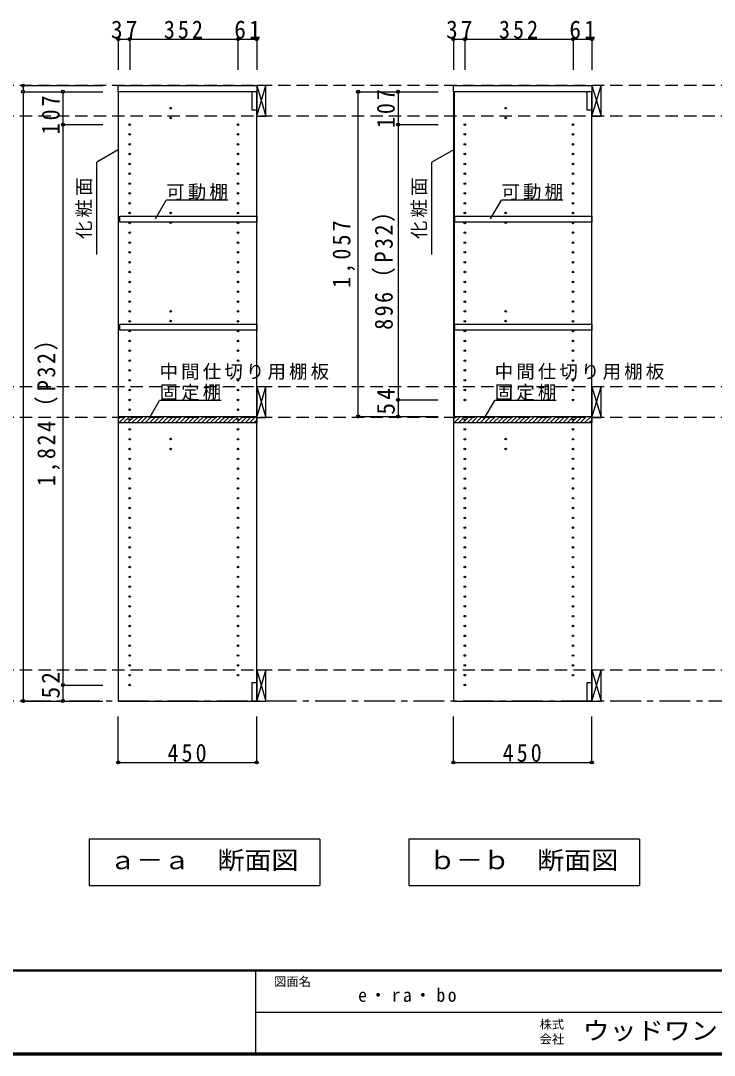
# Model space of a CAD drawing. Units: millimetres at full size, sheet at 1:20. Extents: x -3922 to 3878, y -2932 to 2722.
# Drawn here: x -786 to 1470, y -2864 to 503 of the extents above; entities that cross this region are included whole.
import ezdxf
from ezdxf.enums import TextEntityAlignment as Align

# ---------------------------------------------------------------- set-up
doc = ezdxf.new("R2010")
doc.units = ezdxf.units.MM
doc.header["$LTSCALE"] = 20
doc.header["$PDMODE"] = 32
doc.header["$PDSIZE"] = 10
doc.linetypes.add('CHAIN1', pattern=[8, 5, -1, 1, -1])
doc.linetypes.add('DASHED2', pattern=[3, 2, -1])
for name, color, linetype in [('0-2_本体', 2, 'Continuous'), ('0-3_固定棚', 2, 'Continuous'), ('0-4_可動棚', 3, 'Continuous'), ('0-5', 4, 'Continuous'), ('0-7_桟木・巾木', 2, 'Continuous'), ('0-8_引き出し', 3, 'Continuous'), ('0-A_文字', 7, 'Continuous'), ('0-B_寸法', 7, 'Continuous'), ('0-C_ハッチ', 4, 'Continuous'), ('F-1_枠', 6, 'Continuous'), ('F-A_文字', 7, 'Continuous')]:
    doc.layers.add(name, color=color, linetype=linetype)
doc.styles.add('ＭＳ ゴシック', font='')
doc.styles.get('ＭＳ ゴシック').set_extended_font_data('MS Gothic')

msp = doc.modelspace()

# ---------------------------------------------------------------- linework, layer by layer
at = {"layer": '0-2_本体'}
for p, q in [((-468.7, 271.73), (-468.7, 291.73)), ((-468.7, 291.73), (-18.7, 291.73)), ((-18.7, 271.73), (-468.7, 271.73)), ((-18.7, 291.73), (-18.7, 271.73)), ((621.3, 271.73), (621.3, 291.73)), ((621.3, 291.73), (1071.3, 291.73)), ((1071.3, 271.73), (621.3, 271.73)), ((1071.3, 291.73), (1071.3, 271.73))]:
    msp.add_line(p, q, dxfattribs=at)
at = {"layer": '0-3_固定棚'}
for p, q in [((623.3, 271.73), (623.3, -785.27)), ((-468.7, -785.27), (-468.7, -805.27)), ((-468.7, -785.27), (-18.7, -785.27)), ((-468.7, -805.27), (-18.7, -805.27)), ((-18.7, -785.27), (-18.7, -805.27)), ((621.3, -785.27), (621.3, -805.27)), ((621.3, -785.27), (1071.3, -785.27)), ((621.3, -805.27), (1071.3, -805.27)), ((1071.3, -785.27), (1071.3, -805.27))]:
    msp.add_line(p, q, dxfattribs=at)
at = {"layer": '0-4_可動棚', "color": 2}
for points in [[(-463.7, -132.77), (-18.7, -132.77), (-18.7, -152.77), (-463.7, -152.77)], [(626.3, -132.77), (1071.3, -132.77), (1071.3, -152.77), (626.3, -152.77)], [(-463.7, -484.77), (-18.7, -484.77), (-18.7, -504.77), (-463.7, -504.77)], [(626.3, -484.77), (1071.3, -484.77), (1071.3, -504.77), (626.3, -504.77)]]:
    msp.add_lwpolyline(points, close=True, dxfattribs=at)
at = {"layer": '0-5', "color": 3}
for p, q in [((-468.7, 271.73), (-468.7, -1711.27)), ((-18.7, 271.73), (-468.7, 271.73)), ((-18.7, -1711.27), (-18.7, 271.73)), ((621.3, 271.73), (621.3, -1711.27)), ((1071.3, 271.73), (621.3, 271.73)), ((1071.3, -1711.27), (1071.3, 271.73)), ((-468.7, -1711.27), (-18.7, -1711.27)), ((621.3, -1711.27), (1071.3, -1711.27))]:
    msp.add_line(p, q, dxfattribs=at)
at = {"layer": '0-5'}
for centre in [(-298.7, 218.23), (791.3, 218.23), (-298.7, 186.23), (791.3, 186.23), (-431.7, 164.73), (-431.7, 132.73), (-79.7, 164.73), (-79.7, 132.73), (658.3, 164.73), (658.3, 132.73), (1010.3, 164.73), (1010.3, 132.73), (-431.7, 100.73), (-79.7, 100.73), (658.3, 100.73), (1010.3, 100.73), (-431.7, 68.73), (-79.7, 68.73), (658.3, 68.73), (1010.3, 68.73), (-431.7, 36.73), (-79.7, 36.73), (658.3, 36.73), (1010.3, 36.73), (-431.7, 4.73), (-79.7, 4.73), (658.3, 4.73), (1010.3, 4.73), (-431.7, -27.27), (-79.7, -27.27), (658.3, -27.27), (1010.3, -27.27), (-431.7, -59.27), (-79.7, -59.27), (658.3, -59.27), (1010.3, -59.27), (-431.7, -91.27), (-79.7, -91.27), (658.3, -91.27), (1010.3, -91.27), (-431.7, -123.27), (-298.7, -122.77), (-79.7, -123.27), (658.3, -123.27), (791.3, -122.77), (1010.3, -123.27), (-431.7, -155.27), (-298.7, -154.77), (-79.7, -155.27), (658.3, -155.27), (791.3, -154.77), (1010.3, -155.27), (-431.7, -187.27), (-79.7, -187.27), (658.3, -187.27), (1010.3, -187.27), (-431.7, -219.27), (-79.7, -219.27), (658.3, -219.27), (1010.3, -219.27), (-431.7, -251.27), (-79.7, -251.27), (658.3, -251.27), (1010.3, -251.27), (-431.7, -283.27), (-79.7, -283.27), (658.3, -283.27), (1010.3, -283.27), (-431.7, -315.27), (-79.7, -315.27), (658.3, -315.27), (1010.3, -315.27), (-431.7, -347.27), (-79.7, -347.27), (658.3, -347.27), (1010.3, -347.27), (-431.7, -379.27), (-79.7, -379.27), (658.3, -379.27), (1010.3, -379.27), (-431.7, -411.27), (-79.7, -411.27), (658.3, -411.27), (1010.3, -411.27), (-431.7, -443.27), (-298.7, -442.77), (-79.7, -443.27), (658.3, -443.27), (791.3, -442.77), (1010.3, -443.27), (-431.7, -475.27), (-431.7, -507.27), (-298.7, -474.77), (-79.7, -475.27), (-79.7, -507.27), (658.3, -475.27), (658.3, -507.27), (791.3, -474.77), (1010.3, -475.27), (1010.3, -507.27), (-431.7, -539.27), (-79.7, -539.27), (658.3, -539.27), (1010.3, -539.27), (-431.7, -571.27), (-79.7, -571.27), (658.3, -571.27), (1010.3, -571.27), (-431.7, -603.27), (-79.7, -603.27), (658.3, -603.27), (1010.3, -603.27), (-431.7, -635.27), (-79.7, -635.27), (658.3, -635.27), (1010.3, -635.27), (-431.7, -667.27), (-79.7, -667.27), (658.3, -667.27), (1010.3, -667.27), (-431.7, -699.27), (-79.7, -699.27), (658.3, -699.27), (1010.3, -699.27), (-431.7, -731.27), (-79.7, -731.27), (658.3, -731.27), (1010.3, -731.27), (-431.7, -763.27), (-79.7, -763.27), (-431.7, -795.27), (-79.7, -795.27), (658.3, -795.27), (1010.3, -795.27), (-431.7, -827.27), (-79.7, -827.27), (658.3, -827.27), (1010.3, -827.27), (-431.7, -859.27), (-298.7, -858.77), (-79.7, -859.27), (658.3, -859.27), (791.3, -858.77), (1010.3, -859.27), (-431.7, -891.27), (-298.7, -890.77), (-79.7, -891.27), (658.3, -891.27), (791.3, -890.77), (1010.3, -891.27), (-431.7, -923.27), (-79.7, -923.27), (658.3, -923.27), (1010.3, -923.27), (-431.7, -955.27), (-79.7, -955.27), (658.3, -955.27), (1010.3, -955.27), (-431.7, -987.27), (-79.7, -987.27), (658.3, -987.27), (1010.3, -987.27), (-431.7, -1019.27), (-79.7, -1019.27), (658.3, -1019.27), (1010.3, -1019.27), (-431.7, -1051.27), (-79.7, -1051.27), (658.3, -1051.27), (1010.3, -1051.27), (-431.7, -1083.27), (-79.7, -1083.27), (658.3, -1083.27), (1010.3, -1083.27), (-431.7, -1115.27), (-431.7, -1147.27), (-79.7, -1115.27), (-79.7, -1147.27), (658.3, -1115.27), (658.3, -1147.27), (1010.3, -1115.27), (1010.3, -1147.27), (-431.7, -1179.27), (-79.7, -1179.27), (658.3, -1179.27), (1010.3, -1179.27), (-431.7, -1211.27), (-79.7, -1211.27), (658.3, -1211.27), (1010.3, -1211.27), (-431.7, -1243.27), (-79.7, -1243.27), (658.3, -1243.27), (1010.3, -1243.27), (-431.7, -1275.27), (-79.7, -1275.27), (658.3, -1275.27), (1010.3, -1275.27), (-431.7, -1307.27), (-79.7, -1307.27), (658.3, -1307.27), (1010.3, -1307.27), (-431.7, -1339.27), (-79.7, -1339.27), (658.3, -1339.27), (1010.3, -1339.27), (-431.7, -1371.27), (-79.7, -1371.27), (658.3, -1371.27), (1010.3, -1371.27), (-431.7, -1403.27), (-79.7, -1403.27), (658.3, -1403.27), (1010.3, -1403.27), (-431.7, -1435.27), (-79.7, -1435.27), (658.3, -1435.27), (1010.3, -1435.27), (-431.7, -1467.27), (-79.7, -1467.27), (658.3, -1467.27), (1010.3, -1467.27), (-431.7, -1499.27), (-79.7, -1499.27), (658.3, -1499.27), (1010.3, -1499.27), (-431.7, -1531.27), (-79.7, -1531.27), (658.3, -1531.27), (1010.3, -1531.27), (-431.7, -1563.27), (-79.7, -1563.27), (658.3, -1563.27), (1010.3, -1563.27), (-431.7, -1595.27), (-79.7, -1595.27), (658.3, -1595.27), (1010.3, -1595.27), (-431.7, -1627.27), (-79.7, -1627.27), (658.3, -1627.27), (1010.3, -1627.27), (-431.7, -1659.27), (658.3, -1659.27)]:
    msp.add_circle(centre, 2.5, dxfattribs=at)
at = {"layer": '0-7_桟木・巾木'}
for p, q in [((-18.7, 271.73), (-33.7, 271.73)), ((-33.7, 211.73), (-33.7, 271.73)), ((-18.7, 271.73), (-18.7, 230.73)), ((1071.3, 271.73), (1056.3, 271.73)), ((1056.3, 211.73), (1056.3, 271.73)), ((1071.3, 271.73), (1071.3, 230.73)), ((-33.7, -1651.27), (-18.7, -1651.27)), ((-18.7, -1651.27), (-18.7, -1711.27)), ((1056.3, -1651.27), (1071.3, -1651.27)), ((1071.3, -1651.27), (1071.3, -1711.27))]:
    msp.add_line(p, q, dxfattribs=at)
for points in [[(-18.7, 211.73), (-30.19, 211.73), (-33.7, 211.73)], [(1071.3, 211.73), (1059.81, 211.73), (1056.3, 211.73)], [(-18.7, -1711.27), (-33.7, -1711.27), (-33.7, -1651.27)], [(1071.3, -1711.27), (1056.3, -1711.27), (1056.3, -1651.27)]]:
    msp.add_lwpolyline(points, dxfattribs=at)
at = {"layer": '0-8_引き出し'}
for p, q in [((-18.7, 291.73), (-18.7, 191.73)), ((11.3, 291.73), (-18.7, 291.73)), ((11.3, 191.73), (11.3, 291.73)), ((1071.3, 291.73), (1071.3, 191.73)), ((1101.3, 291.73), (1071.3, 291.73)), ((1101.3, 191.73), (1101.3, 291.73)), ((-18.7, 191.73), (11.3, 191.73)), ((1071.3, 191.73), (1101.3, 191.73)), ((-18.7, -1611.27), (-18.7, -1711.27)), ((11.3, -1611.27), (-18.7, -1611.27)), ((11.3, -1711.27), (11.3, -1611.27)), ((1071.3, -1611.27), (1071.3, -1711.27)), ((1101.3, -1611.27), (1071.3, -1611.27)), ((1101.3, -1711.27), (1101.3, -1611.27)), ((-18.7, -1711.27), (11.3, -1711.27)), ((1071.3, -1711.27), (1101.3, -1711.27))]:
    msp.add_line(p, q, dxfattribs=at)
at = {"layer": '0-8_引き出し', "color": 7}
for p, q in [((-18.7, 191.73), (11.3, 291.73)), ((-18.7, 291.73), (11.3, 191.73)), ((1071.3, 191.73), (1101.3, 291.73)), ((1071.3, 291.73), (1101.3, 191.73)), ((-18.7, -688.27), (11.3, -788.27)), ((-18.7, -788.27), (11.3, -688.27)), ((1071.3, -688.27), (1101.3, -788.27)), ((1071.3, -788.27), (1101.3, -688.27)), ((-18.7, -1711.27), (11.3, -1611.27)), ((-18.7, -1611.27), (11.3, -1711.27)), ((1071.3, -1711.27), (1101.3, -1611.27)), ((1071.3, -1611.27), (1101.3, -1711.27))]:
    msp.add_line(p, q, dxfattribs=at)
at = {"layer": '0-8_引き出し'}
for points in [[(11.3, -788.27), (11.3, -688.27), (-18.7, -688.27), (-18.7, -788.27)], [(1101.3, -788.27), (1101.3, -688.27), (1071.3, -688.27), (1071.3, -788.27)]]:
    msp.add_lwpolyline(points, close=True, dxfattribs=at)
at = {"layer": '0-A_文字'}
for p, q in [((-468.7, 82.66), (-538.7, 42.25)), ((623.3, 83.82), (551.3, 42.25)), ((-538.7, -257.75), (-538.7, 42.25)), ((551.3, -257.75), (551.3, 42.25)), ((-347.83, -141.83), (-312.81, -81.18)), ((-112.81, -81.18), (-312.81, -81.18)), ((742.17, -141.83), (777.19, -81.18)), ((977.19, -81.18), (777.19, -81.18)), ((-369.63, -794.33), (-334.61, -733.68)), ((-134.61, -733.68), (-334.61, -733.68)), ((720.37, -794.33), (755.39, -733.68)), ((955.39, -733.68), (755.39, -733.68)), ((186.3, -2161.27), (186.3, -2311.27)), ((1226.3, -2161.27), (1226.3, -2311.27)), ((-563.7, -2311.27), (186.3, -2311.27)), ((476.3, -2311.27), (1226.3, -2311.27))]:
    msp.add_line(p, q, dxfattribs=at)
at = {"layer": '0-A_文字', "linetype": 'CHAIN1'}
msp.add_line((3151.3, -1711.27), (-3093.06, -1711.27), dxfattribs=at)
at = {"layer": '0-A_文字'}
for points in [[(186.3, -2161.27), (-563.7, -2161.27), (-563.7, -2311.27)], [(1226.3, -2161.27), (476.3, -2161.27), (476.3, -2311.27)]]:
    msp.add_lwpolyline(points, dxfattribs=at)
at = {"layer": '0-B_寸法', "color": 4}
for p, q in [((-468.7, 442.73), (-468.7, 342.73)), ((-468.7, 442.73), (-18.7, 442.73)), ((-431.7, 442.73), (-431.7, 342.73)), ((-79.7, 442.73), (-79.7, 342.73)), ((-18.7, 442.73), (-18.7, 342.73)), ((621.3, 442.73), (621.3, 342.73)), ((621.3, 442.73), (1071.3, 442.73)), ((658.3, 442.73), (658.3, 342.73)), ((1010.3, 442.73), (1010.3, 342.73)), ((1071.3, 442.73), (1071.3, 342.73)), ((-778.7, 291.73), (-778.7, 271.73)), ((-778.7, 291.73), (-518.7, 291.73)), ((-778.7, 271.73), (-518.7, 271.73)), ((-778.7, 271.73), (-778.7, -1711.27)), ((-648.7, 271.73), (-518.7, 271.73)), ((-648.7, 271.73), (-648.7, 164.73)), ((311.3, -785.27), (311.3, 271.73)), ((311.3, 271.73), (441.3, 271.73)), ((441.3, 271.73), (441.3, 164.73)), ((441.3, 271.73), (571.3, 271.73)), ((-648.7, 164.73), (-518.7, 164.73)), ((-648.7, 164.73), (-648.7, -1659.27)), ((441.3, 164.73), (571.3, 164.73)), ((441.3, 164.73), (441.3, -731.27)), ((441.3, -731.27), (571.3, -731.27)), ((441.3, -731.27), (441.3, -785.27)), ((311.3, -785.27), (441.3, -785.27)), ((441.3, -785.27), (571.3, -785.27)), ((-648.7, -1659.27), (-518.7, -1659.27)), ((-648.7, -1659.27), (-648.7, -1711.27)), ((-778.7, -1711.27), (-518.7, -1711.27)), ((-648.7, -1711.27), (-518.7, -1711.27)), ((-468.7, -1911.27), (-468.7, -1761.27)), ((-18.7, -1911.27), (-18.7, -1761.27)), ((621.3, -1911.27), (621.3, -1761.27)), ((1071.3, -1911.27), (1071.3, -1761.27)), ((-468.7, -1911.27), (-18.7, -1911.27)), ((621.3, -1911.27), (1071.3, -1911.27))]:
    msp.add_line(p, q, dxfattribs=at)
at = {"layer": '0-B_寸法', "color": 4, "linetype": 'DASHED2'}
for p, q in [((3151.3, 291.73), (-3093.06, 291.73)), ((3151.3, 191.73), (-3305.36, 191.73)), ((3151.3, -688.27), (-3305.36, -688.27)), ((3151.3, -788.27), (-3305.36, -788.27)), ((3151.3, -1611.27), (-3305.36, -1611.27))]:
    msp.add_line(p, q, dxfattribs=at)
at = {"layer": '0-B_寸法'}
for p in [(-468.7, 442.73), (-431.7, 442.73), (-79.7, 442.73), (-18.7, 442.73), (621.3, 442.73), (658.3, 442.73), (1010.3, 442.73), (1071.3, 442.73), (-778.7, 291.73), (-778.7, 271.73), (-648.7, 271.73), (311.3, 271.73), (441.3, 271.73), (-648.7, 164.73), (441.3, 164.73), (441.3, -731.27), (311.3, -785.27), (441.3, -785.27), (-648.7, -1659.27), (-778.7, -1711.27), (-648.7, -1711.27), (-468.7, -1911.27), (-18.7, -1911.27), (621.3, -1911.27), (1071.3, -1911.27)]:
    msp.add_point(p, dxfattribs=at)
at = {"layer": '0-C_ハッチ'}
for p, q in [((-468.7, -794.22), (-459.75, -785.27)), ((-465.61, -805.27), (-445.61, -785.27)), ((-451.47, -805.27), (-431.47, -785.27)), ((-437.32, -805.27), (-417.32, -785.27)), ((-423.18, -805.27), (-403.18, -785.27)), ((-409.04, -805.27), (-389.04, -785.27)), ((-394.9, -805.27), (-374.9, -785.27)), ((-380.76, -805.27), (-360.76, -785.27)), ((-366.61, -805.27), (-346.61, -785.27)), ((-352.47, -805.27), (-332.47, -785.27)), ((-338.33, -805.27), (-318.33, -785.27)), ((-324.19, -805.27), (-304.19, -785.27)), ((-310.05, -805.27), (-290.05, -785.27)), ((-295.9, -805.27), (-275.9, -785.27)), ((-281.76, -805.27), (-261.76, -785.27)), ((-267.62, -805.27), (-247.62, -785.27)), ((-253.48, -805.27), (-233.48, -785.27)), ((-239.33, -805.27), (-219.33, -785.27)), ((-225.19, -805.27), (-205.19, -785.27)), ((-211.05, -805.27), (-191.05, -785.27)), ((-196.91, -805.27), (-176.91, -785.27)), ((-182.77, -805.27), (-162.77, -785.27)), ((-168.62, -805.27), (-148.62, -785.27)), ((-154.48, -805.27), (-134.48, -785.27)), ((-140.34, -805.27), (-120.34, -785.27)), ((-126.2, -805.27), (-106.2, -785.27)), ((-112.06, -805.27), (-92.06, -785.27)), ((-97.91, -805.27), (-77.91, -785.27)), ((-83.77, -805.27), (-63.77, -785.27)), ((-69.63, -805.27), (-49.63, -785.27)), ((-55.49, -805.27), (-35.49, -785.27)), ((-41.34, -805.27), (-21.34, -785.27)), ((-27.2, -805.27), (-18.7, -796.76)), ((621.3, -794.22), (630.25, -785.27)), ((624.39, -805.27), (644.39, -785.27)), ((638.53, -805.27), (658.53, -785.27)), ((652.68, -805.27), (672.68, -785.27)), ((666.82, -805.27), (686.82, -785.27)), ((680.96, -805.27), (700.96, -785.27)), ((695.1, -805.27), (715.1, -785.27)), ((709.24, -805.27), (729.24, -785.27)), ((723.39, -805.27), (743.39, -785.27)), ((737.53, -805.27), (757.53, -785.27)), ((751.67, -805.27), (771.67, -785.27)), ((765.81, -805.27), (785.81, -785.27)), ((779.95, -805.27), (799.95, -785.27)), ((794.1, -805.27), (814.1, -785.27)), ((808.24, -805.27), (828.24, -785.27)), ((822.38, -805.27), (842.38, -785.27)), ((836.52, -805.27), (856.52, -785.27)), ((850.67, -805.27), (870.67, -785.27)), ((864.81, -805.27), (884.81, -785.27)), ((878.95, -805.27), (898.95, -785.27)), ((893.09, -805.27), (913.09, -785.27)), ((907.23, -805.27), (927.23, -785.27)), ((921.38, -805.27), (941.38, -785.27)), ((935.52, -805.27), (955.52, -785.27)), ((949.66, -805.27), (969.66, -785.27)), ((963.8, -805.27), (983.8, -785.27)), ((977.94, -805.27), (997.94, -785.27)), ((992.09, -805.27), (1012.09, -785.27)), ((1006.23, -805.27), (1026.23, -785.27)), ((1020.37, -805.27), (1040.37, -785.27)), ((1034.51, -805.27), (1054.51, -785.27)), ((1048.66, -805.27), (1068.66, -785.27)), ((1062.8, -805.27), (1071.3, -796.76))]:
    msp.add_line(p, q, dxfattribs=at)
at = {"layer": 'F-1_枠'}
for p, q in [((3877.97, -2587.71), (-3922.03, -2587.71)), ((3877.97, -2591.04), (-3922.03, -2591.04)), ((-22.03, -2591.04), (-22.03, -2857.71)), ((-22.03, -2724.37), (3871.3, -2724.38)), ((3877.97, -2857.71), (-3922.03, -2857.71)), ((3877.97, -2861.04), (-3922.03, -2861.04)), ((3877.97, -2864.37), (-3922.03, -2864.37))]:
    msp.add_line(p, q, dxfattribs=at)

# ---------------------------------------------------------------- texts
at = {"layer": '0-A_文字', "style": 'ＭＳ ゴシック', "width": 1.1}
for s, p in [('ａ－ａ\u3000断面図', (-498.7, -2276.27)), ('ｂ－ｂ\u3000断面図', (541.3, -2276.27))]:
    msp.add_text(s, height=58.65, dxfattribs=at).set_placement(p, align=Align.BOTTOM_LEFT)
at = {"layer": '0-A_文字', "char_height": 43.99, "attachment_point": 7, "rotation": 90, "style": 'ＭＳ ゴシック'}
for insert in [(-553.7, -207.75), (536.3, -207.75)]:
    msp.add_mtext('\\T1.17;化粧面', dxfattribs=dict(at, insert=insert))
at = {"layer": '0-A_文字', "char_height": 43.99, "attachment_point": 7, "style": 'ＭＳ ゴシック'}
for s, insert in [('\\T1.17;可動棚', (-312.81, -81.18)), ('\\T1.17;可動棚', (777.19, -81.18)), ('\\T1.17;中間仕切り用棚板', (-334.61, -666.12)), ('\\T1.17;中間仕切り用棚板', (755.39, -666.12)), ('\\T1.17;固定棚', (-334.61, -733.68)), ('\\T1.17;固定棚', (755.39, -733.68))]:
    msp.add_mtext(s, dxfattribs=dict(at, insert=insert))
at = {"layer": '0-B_寸法', "char_height": 58.65, "attachment_point": 7, "style": 'ＭＳ ゴシック'}
for s, insert in [('\\T1.27;\\W0.95;37', (-492.7, 443.94)), ('\\T1.27;\\W0.9;352', (-320.7, 443.94)), ('\\T1.27;\\W0.95;61', (-91.7, 443.94)), ('\\T1.27;\\W0.95;37', (597.3, 443.94)), ('\\T1.27;\\W0.9;352', (769.3, 443.94)), ('\\T1.27;\\W0.95;61', (998.3, 443.94)), ('\\T1.27;\\W0.9;450', (-308.7, -1910.06)), ('\\T1.27;\\W0.9;450', (781.3, -1910.06))]:
    msp.add_mtext(s, dxfattribs=dict(at, insert=insert))
at = {"layer": '0-B_寸法', "char_height": 58.65, "attachment_point": 7, "rotation": 90, "style": 'ＭＳ ゴシック'}
for s, insert in [('\\T1.27;\\W0.9;107', (431.3, 153.23)), ('\\T1.27;\\W0.9;107', (-658.7, 132.7)), ('\\T1.22;\\W0.9;896（P32）', (431.3, -503.27)), ('\\T1.28;\\W0.9;1,057', (301.3, -366.77)), ('\\T1.23;\\W0.9;1,824（P32）', (-658.7, -1012.27)), ('\\T1.27;\\W0.95;54', (431.3, -779.21)), ('\\T1.27;\\W0.95;52', (-658.7, -1703))]:
    msp.add_mtext(s, dxfattribs=dict(at, insert=insert))
at = {"layer": 'F-A_文字', "style": 'ＭＳ ゴシック'}
for s, p in [('図面名', (37.97, -2647.71)), ('株式', (901.3, -2787.04)), ('会社', (901.3, -2835.04))]:
    msp.add_text(s, height=29.33, dxfattribs=at).set_placement(p, align=Align.BOTTOM_LEFT)
at = {"layer": 'F-A_文字', "style": 'ＭＳ ゴシック', "width": 1.1}
msp.add_text('ウッドワン・・・', height=58.65, dxfattribs=at).set_placement((1041.3, -2831.04), align=Align.BOTTOM_LEFT)
at = {"layer": 'F-A_文字', "insert": (311.3, -2691.04), "char_height": 43.99, "attachment_point": 7, "style": 'ＭＳ ゴシック'}
msp.add_mtext('\\T1.28;\\W0.95;e・ra・bo', dxfattribs=at)

doc.saveas('drawing.dxf')
